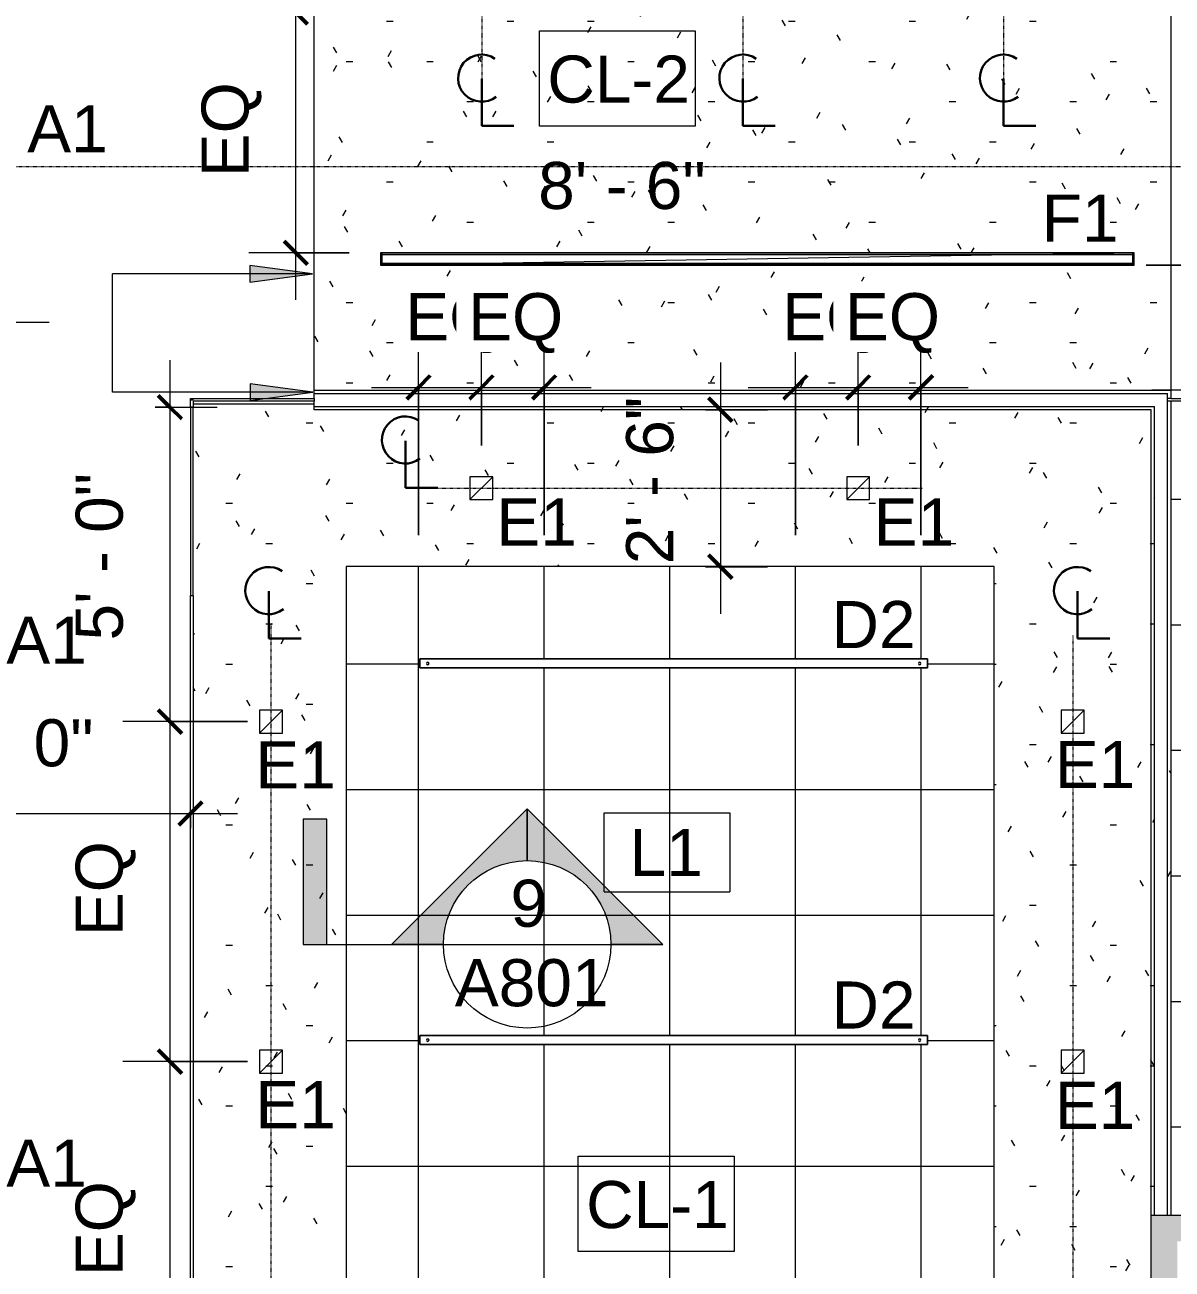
# Model space of a CAD drawing. Header units: inches. Extents: x -60 to 1865, y -31 to 1094.
# Drawn here: x 1420.8 to 1640, y 406.6 to 644.4 of the extents above; entities that cross this region are included whole.
import ezdxf

# ---------------------------------------------------------------- set-up
doc = ezdxf.new("R2010")
doc.units = ezdxf.units.IN
doc.header["$MEASUREMENT"] = 0
doc.linetypes.add('Center 1_16_', pattern=[0.15625, 0.0625, -0.03125, 0.03125, -0.03125])
for name, color, linetype, lineweight in [('A-ANNO-DIMS', 211, 'Continuous', 9), ('A-ANNO-DIMS-96', 211, 'Continuous', 9), ('A-ANNO-KEYN', 231, 'Continuous', 9), ('A-ANNO-NOTE', 131, 'Continuous', 9), ('A-CLNG', 13, 'Continuous', 13), ('A-CLNG-IDEN', 151, 'Continuous', 9), ('A-CLNG-PATT', 13, 'Continuous', 13), ('A-DETL', 90, 'Continuous', 9), ('A-DETL-GENF', 92, 'Continuous', 9), ('A-WALL', 113, 'Continuous', 13), ('A-WALL-PATT', 111, 'Continuous', 13), ('E-LITE-EQPM', 33, 'Continuous', 9), ('E-LITE-EQPM-IDEN', 33, 'Continuous', 9), ('G-ANNO-SYMB', 111, 'Continuous', 9), ('I-WALL', 2, 'Continuous', 13)]:
    doc.layers.add(name, color=color, linetype=linetype, lineweight=lineweight)
doc.styles.add('Arial', font='arial.ttf', dxfattribs={"height": 9})
doc.styles.add('Swis721 Lt BT', font='swissl.ttf', dxfattribs={"height": 9})
doc.dimstyles.new('OTJ_-_3_32__Linear__1_2__Tolerance', dxfattribs={"dimscale": 12, "dimtxt": 9.497835, "dimasz": 0.375, "dimexe": 0.75, "dimexo": 0.5, "dimgap": 0.5, "dimtad": 1, "dimdec": 1, "dimrnd": 0.5, "dimzin": 3, "dimdsep": 46, "dimlunit": 4, "dimtxsty": 'Swis721 Lt BT', "dimblk1": 'OBLIQUE', "dimblk2": 'OBLIQUE', "dimsah": 1, "dimcen": 0.09, "dimdle": 0.75, "dimazin": 0, "dimtfac": 1, "dimtdec": 4, "dimtix": 1, "dimtmove": 0, "dimatfit": 3, "dimfxl": 1, "dimtvp": 1, "dimfrac": 2, "dimtolj": 1, "dimtzin": 0, "dimarcsym": 2})
doc.dimstyles.new('OTJ_-_3_32__Linear__1_2__Tolerance_1', dxfattribs={"dimscale": 12, "dimtxt": 9.497835, "dimasz": 0.375, "dimexe": 0.75, "dimexo": 0.5, "dimgap": 0.5, "dimtad": 1, "dimdec": 1, "dimrnd": 0.5, "dimzin": 3, "dimdsep": 46, "dimlunit": 4, "dimtxsty": 'Swis721 Lt BT', "dimblk1": 'OBLIQUE', "dimblk2": 'OBLIQUE', "dimsah": 1, "dimcen": 0.09, "dimdle": 0.75, "dimazin": 0, "dimtfac": 1, "dimtdec": 4, "dimtix": 1, "dimtmove": 1, "dimatfit": 3, "dimfxl": 1, "dimtvp": 1, "dimfrac": 2, "dimtolj": 1, "dimtzin": 0, "dimarcsym": 2})
doc.dimstyles.new('OTJ_-_3_32__Linear__1_8__Tolerance', dxfattribs={"dimscale": 12, "dimtxt": 9.497835, "dimasz": 0.375, "dimexe": 0.75, "dimexo": 0.5, "dimgap": 0.5, "dimtad": 1, "dimdec": 3, "dimrnd": 0.125, "dimzin": 3, "dimdsep": 46, "dimlunit": 4, "dimtxsty": 'Swis721 Lt BT', "dimblk1": 'OBLIQUE', "dimblk2": 'OBLIQUE', "dimsah": 1, "dimcen": 0.09, "dimdle": 0.75, "dimazin": 0, "dimtfac": 1, "dimtdec": 4, "dimtix": 1, "dimtmove": 0, "dimatfit": 3, "dimfxl": 1, "dimtvp": 1, "dimtfill": 1, "dimfrac": 2, "dimtolj": 1, "dimtzin": 0, "dimarcsym": 2})
pattern_1 = [(0, (0, 0), (30.72, 7.68), [1.267, -21.773, 1.267, -21.773, -122.88]), (0, (0, 0), (30.72, 7.68), [-46.08, 1.267, -44.813, 1.267, -21.773, -53.76]), (0, (0, 0), (30.72, 7.68), [-115.2, 1.267, -14.093, 1.267, -37.133]), (120, (11.52, 3.84), (-22.011075, 22.7643), [1.267, -21.773, 1.267, -21.773, -122.88]), (120, (11.52, 3.84), (-22.011075, 22.7643), [-46.08, 1.267, -44.813, 1.267, -21.773, -53.76]), (120, (11.52, 3.84), (-22.011075, 22.7643), [-115.2, 1.267, -14.093, 1.267, -37.133]), (240, (15.36, 19.2), (-8.708925, -30.4443), [1.267, -21.773, 1.267, -21.773, -122.88]), (240, (15.36, 19.2), (-8.708925, -30.4443), [-46.08, 1.267, -44.813, 1.267, -21.773, -53.76]), (240, (15.36, 19.2), (-8.708925, -30.4443), [-115.2, 1.267, -14.093, 1.267, -37.133])]

# ---------------------------------------------------------------- blocks, each defined once
blk = doc.blocks.new('L-Pendant-Axis-Sculpt-Direct_Indirect - SCDI-F-8-4584194-REFLECTED CEILING PLAN')
at = {"layer": 'A-DETL-GENF'}
for p, q in [((-48.5, -0.875), (-48.5, 0.875)), ((-48.5, 0.875), (48.5, 0.875)), ((48.5, 0.875), (-48.5, 0.875)), ((-48.5, 0.875), (-48.5, -0.875)), ((48.5, 0.875), (48.5, -0.875)), ((48.5, -0.875), (48.5, 0.875)), ((48.5, -0.875), (-48.5, -0.875)), ((-48.5, -0.875), (48.5, -0.875))]:
    blk.add_line(p, q, dxfattribs=at)
for centre in [(-47, 0), (47, 0)]:
    blk.add_circle(centre, 0.25, dxfattribs=at)
blk = doc.blocks.new('L-Recessed Square Downlight - 4_-4552743-REFLECTED CEILING PLAN')
at = {"layer": 'E-LITE-EQPM'}
for p, q in [((-2.1875, -2.1875), (-2.1875, 2.1875)), ((-2.1875, 2.1875), (2.1875, 2.1875)), ((-2.1875, 2.1875), (2.1875, -2.1875)), ((2.1875, 2.1875), (2.1875, -2.1875)), ((2.1875, -2.1875), (-2.1875, -2.1875))]:
    blk.add_line(p, q, dxfattribs=at)
blk = doc.blocks.new('RECESSED_Cooper_NeoRay_Straight_Narrow_22DR - WALLWASHER 12_-7955038-REFLECTED CEILING PLAN')
at = {"layer": 'E-LITE-EQPM'}
for p, q in [((1.19, 72), (-1.19, -72)), ((-1.19, -72), (-1.19, 72)), ((-1.19, 72), (1.19, 72)), ((-1.19, 71.75), (-0.84, 71.75)), ((-1.19, 71.75), (-1.19, -71.75)), ((-0.84, 71.75), (0.84, 71.75)), ((-0.84, 71.75), (-0.84, -71.75)), ((-0.84, -71.75), (-0.84, 71.75)), ((0.84, -71.75), (0.84, 71.75)), ((0.84, 71.75), (1.19, 71.75)), ((0.84, 71.75), (0.84, -71.75)), ((1.19, 72), (1.19, -72)), ((1.19, 71.75), (1.19, -71.75)), ((-0.84, -71.75), (-1.19, -71.75)), ((1.19, -72), (-1.19, -72)), ((0.84, -71.75), (-0.84, -71.75)), ((1.19, -71.75), (0.84, -71.75))]:
    blk.add_line(p, q, dxfattribs=at)
blk = doc.blocks.new('Centerline - Centerline-43150-REFLECTED CEILING PLAN')
at = {"layer": 'A-ANNO-NOTE', "lineweight": 30}
for p, q in [((0, 0.0259), (0, -0.0678)), ((0, -0.0678), (0.0642, -0.0678))]:
    blk.add_line(p, q, dxfattribs=at)
blk.add_arc((0, 0.0273), 0.0469, 55.7755, 308.0372, dxfattribs=at)
blk = doc.blocks.new('DIMBLOCK16-REFLECTED CEILING PLAN')
at = {"layer": 'A-ANNO-DIMS-96', "transparency": 16777216}
for p, q in [((1448.57, 580.37), (1448.57, 511.25)), ((1445.75, 571.37), (1457.57, 571.37)), ((1448.57, 571.37), (1445.75, 571.37)), ((1463.41, 511.25), (1439.57, 511.25)), ((1448.57, 511.25), (1463.41, 511.25))]:
    blk.add_line(p, q, dxfattribs=at)
at = {"layer": 'A-ANNO-DIMS-96', "lineweight": 50, "transparency": 16777216}
for p, q in [((1448.57, 571.37), (1446.32, 573.62)), ((1448.57, 571.37), (1450.82, 569.12)), ((1448.57, 511.25), (1446.32, 513.5)), ((1448.57, 511.25), (1450.82, 509))]:
    blk.add_line(p, q, dxfattribs=at)
at = {"layer": 'A-ANNO-DIMS-96', "color": 0, "transparency": 16777216, "insert": (1430.55, 526.76), "char_height": 9, "width": 34.9159, "attachment_point": 1, "rotation": 90, "line_spacing_factor": 1.005062, "style": 'Swis721 Lt BT'}
blk.add_mtext('5\' - 0"', dxfattribs=at)
blk = doc.blocks.new('_Oblique')
at = {"color": 0, "linetype": 'ByBlock', "lineweight": -2}
blk.add_line((-0.5, -0.5), (0.5, 0.5), dxfattribs=at)
blk = doc.blocks.new('DIMBLOCK17-REFLECTED CEILING PLAN')
at = {"layer": 'A-ANNO-DIMS-96', "lineweight": 50, "transparency": 16777216}
for p, q in [((1448.57, 511.25), (1446.32, 513.5)), ((1448.57, 511.25), (1450.82, 509)), ((1448.57, 446.25), (1446.32, 448.5)), ((1448.57, 446.25), (1450.82, 444))]:
    blk.add_line(p, q, dxfattribs=at)
at = {"layer": 'A-ANNO-DIMS-96', "transparency": 16777216}
for p, q in [((1463.41, 511.25), (1439.57, 511.25)), ((1448.57, 511.25), (1448.57, 446.25)), ((1448.57, 511.25), (1463.41, 511.25)), ((1463.41, 446.25), (1439.57, 446.25)), ((1448.57, 446.25), (1463.41, 446.25))]:
    blk.add_line(p, q, dxfattribs=at)
at = {"layer": 'A-ANNO-DIMS-96', "color": 0, "transparency": 16777216, "insert": (1430.55, 470.23), "char_height": 9, "width": 20.443, "attachment_point": 1, "rotation": 90, "line_spacing_factor": 1.005062, "style": 'Swis721 Lt BT'}
blk.add_mtext('EQ', dxfattribs=at)
blk = doc.blocks.new('DIMBLOCK18-REFLECTED CEILING PLAN')
at = {"layer": 'A-ANNO-DIMS-96', "lineweight": 50, "transparency": 16777216}
for p, q in [((1448.57, 446.25), (1446.32, 448.5)), ((1448.57, 446.25), (1450.82, 444)), ((1448.57, 381.25), (1446.32, 383.5)), ((1448.57, 381.25), (1450.82, 379))]:
    blk.add_line(p, q, dxfattribs=at)
at = {"layer": 'A-ANNO-DIMS-96', "transparency": 16777216}
for p, q in [((1463.41, 446.25), (1439.57, 446.25)), ((1448.57, 446.25), (1448.57, 381.25)), ((1448.57, 446.25), (1463.41, 446.25)), ((1463.41, 381.25), (1439.57, 381.25)), ((1448.57, 381.25), (1463.41, 381.25))]:
    blk.add_line(p, q, dxfattribs=at)
at = {"layer": 'A-ANNO-DIMS-96', "color": 0, "transparency": 16777216, "insert": (1430.55, 405.23), "char_height": 9, "width": 20.443, "attachment_point": 1, "rotation": 90, "line_spacing_factor": 1.005062, "style": 'Swis721 Lt BT'}
blk.add_mtext('EQ', dxfattribs=at)
blk = doc.blocks.new('DIMBLOCK41-REFLECTED CEILING PLAN')
at = {"layer": 'A-ANNO-DIMS-96', "transparency": 16777216}
for p, q in [((1645.17, 607.5), (1645.17, 565.62)), ((1635.09, 598.5), (1654.17, 598.5)), ((1645.17, 598.5), (1635.09, 598.5)), ((1645.81, 574.62), (1636.17, 574.62)), ((1645.17, 574.62), (1645.81, 574.62))]:
    blk.add_line(p, q, dxfattribs=at)
at = {"layer": 'A-ANNO-DIMS-96', "lineweight": 50, "transparency": 16777216}
for p, q in [((1645.17, 598.5), (1642.92, 600.75)), ((1645.17, 598.5), (1647.42, 596.25)), ((1645.17, 574.62), (1642.92, 576.87)), ((1645.17, 574.62), (1647.42, 572.37))]:
    blk.add_line(p, q, dxfattribs=at)
at = {"layer": 'A-ANNO-DIMS-96', "transparency": 16777216}
blk.add_ellipse((1645.17, 600.86), major_axis=(0, 14.3), ratio=0.654269, start_param=3.141593, end_param=4.712389, dxfattribs=at)
at = {"layer": 'A-ANNO-DIMS-96', "color": 0, "transparency": 16777216, "insert": (1650.04, 600.86), "char_height": 9, "width": 34.9159, "attachment_point": 1, "rotation": 90, "line_spacing_factor": 1.005062, "style": 'Swis721 Lt BT'}
blk.add_mtext('2\' - 0"', dxfattribs=at)
blk = doc.blocks.new('Keynote Tag - Keynote Number - Boxed-135510-REFLECTED CEILING PLAN')
at = {"layer": 'A-ANNO-KEYN'}
for p, q in [((-0.125, -0.0792), (-0.125, 0.0781)), ((-0.125, 0.0781), (0.125, 0.0781)), ((0.125, 0.0781), (0.125, -0.0792)), ((-0.125, -0.0792), (0.125, -0.0792))]:
    blk.add_line(p, q, dxfattribs=at)
blk = doc.blocks.new('DIMBLOCK49-REFLECTED CEILING PLAN')
at = {"layer": 'A-ANNO-DIMS-96', "transparency": 16777216}
for p, q in [((1553.74, 579.87), (1553.74, 531.87)), ((1550.92, 570.87), (1562.74, 570.87)), ((1553.74, 570.87), (1550.92, 570.87)), ((1550.92, 540.87), (1562.74, 540.87)), ((1553.74, 540.87), (1550.92, 540.87))]:
    blk.add_line(p, q, dxfattribs=at)
at = {"layer": 'A-ANNO-DIMS-96', "lineweight": 50, "transparency": 16777216}
for p, q in [((1553.74, 570.87), (1551.49, 573.12)), ((1553.74, 570.87), (1555.99, 568.62)), ((1553.74, 540.87), (1551.49, 543.12)), ((1553.74, 540.87), (1555.99, 538.62))]:
    blk.add_line(p, q, dxfattribs=at)
at = {"layer": 'A-ANNO-DIMS-96', "color": 0, "transparency": 16777216, "insert": (1535.72, 541.33), "char_height": 9, "width": 34.9159, "attachment_point": 1, "rotation": 90, "line_spacing_factor": 1.005062, "style": 'Swis721 Lt BT'}
blk.add_mtext('2\' - 6"', dxfattribs=at)
blk = doc.blocks.new('DIMBLOCK50-REFLECTED CEILING PLAN')
at = {"layer": 'A-ANNO-DIMS-96', "lineweight": 50, "transparency": 16777216}
for p, q in [((1472.62, 646.81), (1470.37, 649.06)), ((1472.62, 646.81), (1474.87, 644.56)), ((1472.62, 600.87), (1470.37, 603.12)), ((1472.62, 600.87), (1474.87, 598.62))]:
    blk.add_line(p, q, dxfattribs=at)
at = {"layer": 'A-ANNO-DIMS-96', "transparency": 16777216}
for p, q in [((1499.95, 646.81), (1463.62, 646.81)), ((1472.62, 591.87), (1472.62, 646.81)), ((1472.62, 646.81), (1499.95, 646.81)), ((1482.81, 600.87), (1463.62, 600.87)), ((1472.62, 600.87), (1482.81, 600.87))]:
    blk.add_line(p, q, dxfattribs=at)
at = {"layer": 'A-ANNO-DIMS-96', "color": 0, "transparency": 16777216, "insert": (1454.6, 615.32), "char_height": 9, "width": 20.443, "attachment_point": 1, "rotation": 90, "line_spacing_factor": 1.005062, "style": 'Swis721 Lt BT'}
blk.add_mtext('EQ', dxfattribs=at)
blk = doc.blocks.new('Drafting View - 3_32_ x 3_8_-334918-REFLECTED CEILING PLAN')
at = {"layer": 'G-ANNO-SYMB'}
blk.add_hatch(color=256, dxfattribs=at).paths.add_polyline_path([(0, 0.2495), (0, 0), (-0.0469, 0), (-0.0469, 0.2495)], flags=0)
for p, q in [((0, 0.2495), (-0.0469, 0.2495)), ((-0.0469, 0.2495), (-0.0469, 0)), ((0, 0), (0, 0.2495)), ((-0.0469, 0), (0, 0))]:
    blk.add_line(p, q, dxfattribs=at)
blk = doc.blocks.new('Drafting View - Section Head - Filled-1367765-REFLECTED CEILING PLAN')
at = {"layer": 'G-ANNO-SYMB'}
h = blk.add_hatch(color=256, dxfattribs=at)
edge = h.paths.add_edge_path(flags=0)
edge.add_line((-0.5202, 0), (-0.25, 0.2702))
edge.add_line((-0.25, 0.2702), (-0.25, 0.1667))
edge.add_arc((-0.25, 0), 0.1667, 90, 180)
edge.add_line((-0.4167, 0), (-0.5202, 0))
h = blk.add_hatch(color=256, dxfattribs=at)
edge = h.paths.add_edge_path(flags=0)
edge.add_line((0.0202, 0), (-0.0833, 0))
edge.add_arc((-0.25, 0), 0.1667, 0, 90)
edge.add_line((-0.25, 0.1667), (-0.25, 0.2702))
edge.add_line((-0.25, 0.2702), (0.0202, 0))
for p, q in [((-0.25, 0.2702), (-0.5202, 0)), ((-0.25, 0.2702), (-0.5202, 0)), ((-0.25, 0.2702), (0.0202, 0)), ((-0.25, 0.1667), (-0.25, 0.2702)), ((0.0202, 0), (-0.25, 0.2702)), ((-0.25, 0.2702), (-0.25, 0.1667)), ((-0.5202, 0), (-0.4167, 0)), ((-0.0833, 0), (0.0202, 0)), ((-0.5202, 0), (-0.4167, 0)), ((-0.4167, 0), (-0.5202, 0)), ((0.0202, 0), (-0.0833, 0)), ((-0.0833, 0), (0.0202, 0))]:
    blk.add_line(p, q, dxfattribs=at)
for start, end in [(0, 180), (360, 180), (90, 180), (0, 90), (180, 360)]:
    blk.add_arc((-0.25, 0), 0.1667, start, end, dxfattribs=at)
blk = doc.blocks.new('DIMBLOCK56-REFLECTED CEILING PLAN')
at = {"layer": 'A-ANNO-DIMS-96', "transparency": 16777216}
for p, q in [((1496.06, 546.87), (1496.06, 584.14)), ((1508.06, 564.06), (1508.06, 584.14)), ((1487.06, 575.14), (1508.06, 575.14)), ((1496.06, 575.14), (1496.06, 546.87)), ((1508.06, 575.14), (1508.06, 564.06))]:
    blk.add_line(p, q, dxfattribs=at)
at = {"layer": 'A-ANNO-DIMS-96', "lineweight": 50, "transparency": 16777216}
for p, q in [((1496.06, 575.14), (1498.31, 577.39)), ((1508.06, 575.14), (1510.31, 577.39)), ((1496.06, 575.14), (1493.81, 572.89)), ((1508.06, 575.14), (1505.81, 572.89))]:
    blk.add_line(p, q, dxfattribs=at)
at = {"layer": 'A-ANNO-DIMS-96', "color": 0, "transparency": 16777216, "insert": (1493.54, 593.16), "char_height": 9, "width": 20.443, "attachment_point": 1, "line_spacing_factor": 1.005062, "style": 'Swis721 Lt BT', "bg_fill": 3, "box_fill_scale": 1.25, "bg_fill_color": 256, "bg_fill_true_color": 13158600, "bg_fill_transparency": 0}
blk.add_mtext('EQ', dxfattribs=at)
blk = doc.blocks.new('DIMBLOCK57-REFLECTED CEILING PLAN')
at = {"layer": 'A-ANNO-DIMS-96', "transparency": 16777216}
for p, q in [((1508.06, 564.06), (1508.06, 584.14)), ((1520.06, 546.87), (1520.06, 584.14)), ((1508.06, 575.14), (1529.06, 575.14)), ((1508.06, 575.14), (1508.06, 564.06)), ((1520.06, 575.14), (1520.06, 546.87))]:
    blk.add_line(p, q, dxfattribs=at)
at = {"layer": 'A-ANNO-DIMS-96', "lineweight": 50, "transparency": 16777216}
for p, q in [((1508.06, 575.14), (1510.31, 577.39)), ((1520.06, 575.14), (1522.31, 577.39)), ((1508.06, 575.14), (1505.81, 572.89)), ((1520.06, 575.14), (1517.81, 572.89))]:
    blk.add_line(p, q, dxfattribs=at)
at = {"layer": 'A-ANNO-DIMS-96', "color": 0, "transparency": 16777216, "insert": (1505.54, 593.16), "char_height": 9, "width": 20.443, "attachment_point": 1, "line_spacing_factor": 1.005062, "style": 'Swis721 Lt BT', "bg_fill": 3, "box_fill_scale": 1.25, "bg_fill_color": 256, "bg_fill_true_color": 13158600, "bg_fill_transparency": 0}
blk.add_mtext('EQ', dxfattribs=at)
blk = doc.blocks.new('DIMBLOCK58-REFLECTED CEILING PLAN')
at = {"layer": 'A-ANNO-DIMS-96', "transparency": 16777216}
for p, q in [((1568.06, 546.87), (1568.06, 584.14)), ((1580.06, 564.06), (1580.06, 584.14)), ((1559.06, 575.14), (1580.06, 575.14)), ((1568.06, 575.14), (1568.06, 546.87)), ((1580.06, 575.14), (1580.06, 564.06))]:
    blk.add_line(p, q, dxfattribs=at)
at = {"layer": 'A-ANNO-DIMS-96', "lineweight": 50, "transparency": 16777216}
for p, q in [((1568.06, 575.14), (1570.31, 577.39)), ((1580.06, 575.14), (1582.31, 577.39)), ((1568.06, 575.14), (1565.81, 572.89)), ((1580.06, 575.14), (1577.81, 572.89))]:
    blk.add_line(p, q, dxfattribs=at)
at = {"layer": 'A-ANNO-DIMS-96', "color": 0, "transparency": 16777216, "insert": (1565.54, 593.16), "char_height": 9, "width": 20.443, "attachment_point": 1, "line_spacing_factor": 1.005062, "style": 'Swis721 Lt BT', "bg_fill": 3, "box_fill_scale": 1.25, "bg_fill_color": 256, "bg_fill_true_color": 13158600, "bg_fill_transparency": 0}
blk.add_mtext('EQ', dxfattribs=at)
blk = doc.blocks.new('DIMBLOCK59-REFLECTED CEILING PLAN')
at = {"layer": 'A-ANNO-DIMS-96', "transparency": 16777216}
for p, q in [((1580.06, 564.06), (1580.06, 584.14)), ((1592.06, 546.87), (1592.06, 584.14)), ((1580.06, 575.14), (1601.06, 575.14)), ((1580.06, 575.14), (1580.06, 564.06)), ((1592.06, 575.14), (1592.06, 546.87))]:
    blk.add_line(p, q, dxfattribs=at)
at = {"layer": 'A-ANNO-DIMS-96', "lineweight": 50, "transparency": 16777216}
for p, q in [((1580.06, 575.14), (1582.31, 577.39)), ((1592.06, 575.14), (1594.31, 577.39)), ((1580.06, 575.14), (1577.81, 572.89)), ((1592.06, 575.14), (1589.81, 572.89))]:
    blk.add_line(p, q, dxfattribs=at)
at = {"layer": 'A-ANNO-DIMS-96', "color": 0, "transparency": 16777216, "insert": (1577.54, 593.16), "char_height": 9, "width": 20.443, "attachment_point": 1, "line_spacing_factor": 1.005062, "style": 'Swis721 Lt BT', "bg_fill": 3, "box_fill_scale": 1.25, "bg_fill_color": 256, "bg_fill_true_color": 13158600, "bg_fill_transparency": 0}
blk.add_mtext('EQ', dxfattribs=at)
blk = doc.blocks.new('DIMBLOCK85-REFLECTED CEILING PLAN')
at = {"layer": 'A-ANNO-DIMS-96', "transparency": 16777216}
for p, q in [((1296.11, 607.34), (1296.11, 578.59)), ((1296.11, 587.59), (1296.11, 607.34)), ((1416.5, 607.34), (1416.5, 578.59)), ((1416.5, 587.59), (1416.5, 607.34)), ((1296.11, 587.59), (1425.5, 587.59))]:
    blk.add_line(p, q, dxfattribs=at)
at = {"layer": 'A-ANNO-DIMS-96', "lineweight": 50, "transparency": 16777216}
for p, q in [((1296.11, 587.59), (1293.86, 585.34)), ((1296.11, 587.59), (1298.36, 589.84)), ((1416.5, 587.59), (1414.25, 585.34)), ((1416.5, 587.59), (1418.75, 589.84))]:
    blk.add_line(p, q, dxfattribs=at)
at = {"layer": 'A-ANNO-DIMS-96', "color": 0, "transparency": 16777216, "insert": (1347.79, 605.6), "char_height": 9, "width": 20.443, "attachment_point": 1, "line_spacing_factor": 1.005062, "style": 'Swis721 Lt BT', "bg_fill": 3, "box_fill_scale": 1.25, "bg_fill_color": 256, "bg_fill_true_color": 13158600, "bg_fill_transparency": 0}
blk.add_mtext('EQ', dxfattribs=at)
blk = doc.blocks.new('DIMBLOCK102-REFLECTED CEILING PLAN')
at = {"layer": 'A-ANNO-DIMS-96', "transparency": 16777216}
for p, q in [((1380.5, 490.87), (1380.5, 502.69)), ((1452.5, 490.87), (1452.5, 502.69)), ((1371.5, 493.69), (1461.5, 493.69)), ((1380.5, 493.69), (1380.5, 490.87)), ((1452.5, 493.69), (1452.5, 490.87))]:
    blk.add_line(p, q, dxfattribs=at)
at = {"layer": 'A-ANNO-DIMS-96', "lineweight": 50, "transparency": 16777216}
for p, q in [((1380.5, 493.69), (1382.75, 495.94)), ((1452.5, 493.69), (1454.75, 495.94)), ((1380.5, 493.69), (1378.25, 491.44)), ((1452.5, 493.69), (1450.25, 491.44))]:
    blk.add_line(p, q, dxfattribs=at)
at = {"layer": 'A-ANNO-DIMS-96', "color": 0, "transparency": 16777216, "insert": (1401.95, 511.7), "char_height": 9, "width": 34.9159, "attachment_point": 1, "line_spacing_factor": 1.005062, "style": 'Swis721 Lt BT'}
blk.add_mtext('6\' - 0"', dxfattribs=at)

msp = doc.modelspace()

# ---------------------------------------------------------------- hatches: boundary and pattern name
at = {"layer": 'A-ANNO-NOTE'}
for points in [[(1475.8099, 596.8425), (1463.8099, 598.4224), (1463.8099, 595.2627)], [(1475.8635, 574.235), (1463.8635, 575.8148), (1463.8635, 572.6552)]]:
    msp.add_hatch(color=256, dxfattribs=at).paths.add_polyline_path(points, flags=0)
at = {"layer": 'A-CLNG-PATT'}
h = msp.add_hatch(dxfattribs=at)
h.set_pattern_fill('FP_1', color=256, style=0, pattern_type=2)
h.set_pattern_definition(pattern_1)
h.paths.add_polyline_path([(1476.1331, 574.625), (1639.8125, 574.6397), (1639.8125, 749.1759), (1476.1331, 749.1759), (1476.1331, 598.5)], flags=0)
h.paths.add_polyline_path([(1488.8125, 598.5), (1488.8125, 600.875), (1632.8125, 600.875), (1632.8125, 598.5), (1513.5783, 598.5)], flags=0)
h = msp.add_hatch(dxfattribs=at)
h.set_pattern_fill('FP_1', color=256, style=0, pattern_type=2)
h.set_pattern_definition(pattern_1)
h.paths.add_polyline_path([(1476.1331, 574.625), (1639.8125, 574.6397), (1639.8125, 749.1759), (1476.1331, 749.1759), (1476.1331, 598.5)], flags=0)
h.paths.add_polyline_path([(1488.8125, 598.5), (1488.8125, 600.875), (1632.8125, 600.875), (1632.8125, 598.5), (1513.5783, 598.5)], flags=0)
h = msp.add_hatch(dxfattribs=at)
h.set_pattern_fill('FP_1', color=256, style=0, pattern_type=2)
h.set_pattern_definition(pattern_1)
h.paths.add_polyline_path([(1513.5783, 256.25), (1523.8125, 256.25), (1523.8125, 257.875), (1636.0625, 257.875), (1636.0625, 570.875), (1476.1331, 570.875), (1476.1331, 572), (1453, 571.994), (1453, 319.75), (1460.3125, 319.75), (1460.3125, 291.25), (1453, 291.25), (1453, 256.25), (1482.25, 256.25)], flags=0)
h.paths.add_polyline_path([(1606.0625, 287.875), (1482.25, 287.875), (1482.25, 540.875), (1606.0625, 540.875), (1606.0625, 405.6191)], flags=0)
h = msp.add_hatch(dxfattribs=at)
h.set_pattern_fill('FP_1', color=256, style=0, pattern_type=2)
h.set_pattern_definition(pattern_1)
h.paths.add_polyline_path([(1513.5783, 256.25), (1523.8125, 256.25), (1523.8125, 257.875), (1636.0625, 257.875), (1636.0625, 570.875), (1476.1331, 570.875), (1476.1331, 572), (1453, 571.994), (1453, 319.75), (1460.3125, 319.75), (1460.3125, 291.25), (1453, 291.25), (1453, 256.25), (1482.25, 256.25)], flags=0)
h.paths.add_polyline_path([(1606.0625, 287.875), (1482.25, 287.875), (1482.25, 540.875), (1606.0625, 540.875), (1606.0625, 405.6191)], flags=0)
h = msp.add_hatch(dxfattribs=at)
h.set_pattern_fill('FP_3', color=256, style=0, pattern_type=2)
h.set_pattern_definition([(270, (1718.625, 481.75), (-24, -1e-15), []), (180, (1718.625, 481.75), (3e-15, 24), [])])
h.paths.add_polyline_path([(1641.0625, 416.9259), (1797, 416.9259), (1796.9689, 572.5), (1639.8125, 572.5), (1639.8125, 416.9259)], flags=0)
h.paths.add_polyline_path([(1767.125, 456.875), (1670.125, 456.875), (1670.125, 458.625), (1767.125, 458.625)], flags=0)
h.paths.add_polyline_path([(1767.125, 528.875), (1670.125, 528.875), (1670.125, 530.625), (1767.125, 530.625)], flags=0)
h = msp.add_hatch(dxfattribs=at)
h.set_pattern_fill('FP_12', color=256, style=0, pattern_type=2)
h.set_pattern_definition([(270, (1544.062, 402.25), (-24, -1e-15), []), (180, (1544.062, 402.25), (3e-15, 24), [])])
h.paths.add_polyline_path([(1482.25, 287.875), (1606.0625, 287.875), (1606.0625, 540.875), (1482.25, 540.875), (1482.25, 336.802)], flags=0)
h.paths.add_polyline_path([(1513.5783, 305.5), (1495.5625, 305.5), (1495.5625, 307.25), (1592.5625, 307.25), (1592.5625, 305.5)], flags=0)
h.paths.add_polyline_path([(1593.3125, 376.625), (1496.3125, 376.625), (1496.3125, 378.375), (1593.3125, 378.375)], flags=0)
h.paths.add_polyline_path([(1593.3125, 449.5), (1496.3125, 449.5), (1496.3125, 451.25), (1593.3125, 451.25)], flags=0)
h.paths.add_polyline_path([(1593.3125, 521.5), (1496.3125, 521.5), (1496.3125, 523.25), (1593.3125, 523.25)], flags=0)
at = {"layer": 'A-WALL-PATT', "lineweight": 9}
h = msp.add_hatch(dxfattribs=at)
h.set_pattern_fill('FP_1', color=256, style=0, pattern_type=2)
h.set_pattern_definition(pattern_1)
h.paths.add_polyline_path([(1639.8125, 416.9259), (1639.8125, 572.5), (1639.1875, 572.5), (1639.1875, 416.9259)], flags=0)
h.paths.add_polyline_path([(1639.1875, 573), (1639.8125, 573), (1639.8125, 574.625), (1639.1875, 574.625), (1639.1875, 574)], flags=0)
h = msp.add_hatch(dxfattribs=at)
h.set_pattern_fill('FP_1', color=256, style=0, pattern_type=2)
h.set_pattern_definition(pattern_1)
h.paths.add_polyline_path([(1488.8125, 570.875), (1636.0625, 570.875), (1636.0625, 571.5), (1476.1331, 571.5), (1476.1331, 570.875), (1487.875, 570.875)], flags=0)
h = msp.add_hatch(dxfattribs=at)
h.set_pattern_fill('FP_1', color=256, style=0, pattern_type=2)
h.set_pattern_definition(pattern_1)
h.paths.add_polyline_path([(1636.6875, 416.9259), (1636.6875, 571.5), (1636.0625, 571.5), (1636.0625, 416.9259)], flags=0)
for points in [[(1787.079, 411.9259), (1797, 411.9259), (1797, 416.9259), (1636.0625, 416.9259), (1636.0625, 411.9259), (1641.0625, 411.9259)], [(1636.0625, 27.5), (1641.0625, 27.5), (1641.0625, 411.9259), (1636.0625, 411.9259), (1636.0625, 44.125)]]:
    msp.add_hatch(color=7, dxfattribs=at).paths.add_polyline_path(points, flags=0)

# ---------------------------------------------------------------- linework, layer by layer
at = {"layer": 'A-ANNO-NOTE'}
for p, q in [((1475.8099, 596.8425), (1463.8099, 598.4224)), ((1463.8099, 598.4224), (1463.8099, 595.2627)), ((1475.8099, 596.8425), (1437.5947, 596.8425)), ((1437.5947, 574.235), (1437.5947, 596.8425)), ((1463.8099, 595.2627), (1475.8099, 596.8425)), ((1475.8635, 574.235), (1463.8635, 575.8148)), ((1463.8635, 575.8148), (1463.8635, 572.6552)), ((1475.8635, 574.235), (1437.5947, 574.235)), ((1463.8635, 572.6552), (1475.8635, 574.235))]:
    msp.add_line(p, q, dxfattribs=at)
at = {"layer": 'A-CLNG'}
for p, q in [((1476.1331, 574.625), (1476.1331, 749.1759)), ((1639.8125, 749.1759), (1639.8125, 574.625)), ((1632.8125, 600.875), (1488.8125, 600.875)), ((1488.8125, 600.875), (1488.8125, 598.5)), ((1632.8125, 598.5), (1632.8125, 600.875)), ((1488.8125, 598.5), (1632.8125, 598.5)), ((1452.5, 572.75), (1452.5, 573)), ((1452.5, 573), (1453, 573)), ((1453, 572), (1476.1331, 572)), ((1606.0625, 540.875), (1482.25, 540.875)), ((1482.25, 540.875), (1482.25, 287.875)), ((1606.0625, 287.875), (1606.0625, 540.875))]:
    msp.add_line(p, q, dxfattribs=at)
at = {"layer": 'A-CLNG-IDEN', "flags": 128}
for points in [[(1519.1575, 643.3278), (1548.9165, 643.3278), (1548.9165, 625.0963), (1519.1575, 625.0963)], [(1526.5782, 428.1718), (1556.3373, 428.1718), (1556.3373, 409.9403), (1526.5782, 409.9403)]]:
    msp.add_lwpolyline(points, close=True, dxfattribs=at)
at = {"layer": 'A-DETL', "linetype": 'Center 1_16_', "lineweight": 13}
for p, q in [((1508.1331, 710.0625), (1508.1331, 630.0625)), ((1558.0312, 710.0625), (1558.0312, 630.0625)), ((1607.8125, 709.0625), (1607.8125, 629.0625)), ((824.625, 617.3379), (1682, 617.3379)), ((1499.375, 555.875), (1592.375, 555.875)), ((1467.875, 314.0625), (1467.875, 530.0625)), ((1621.0625, 527.6875), (1621.0625, 298.6875))]:
    msp.add_line(p, q, dxfattribs=at)
at = {"layer": 'A-WALL'}
for p, q in [((1476.1331, 574), (1639.1875, 574)), ((1639.1875, 416.9259), (1639.1875, 574)), ((1476.1331, 573), (1476.1331, 572.5)), ((1476.1331, 571.5), (1636.6875, 571.5)), ((1636.6875, 416.9259), (1636.6875, 571.5)), ((1639.8125, 573), (1639.1875, 573)), ((1639.8125, 572.5), (1639.1875, 572.5))]:
    msp.add_line(p, q, dxfattribs=at)
at = {"layer": 'G-ANNO-SYMB'}
for p, q in [((1478.5082, 468.6667), (1492.8236, 468.6667)), ((1500.8236, 468.6667), (1532.8236, 468.6667))]:
    msp.add_line(p, q, dxfattribs=at)
at = {"layer": 'I-WALL'}
for p, q in [((1476.1331, 573), (1476.1331, 574.625)), ((1476.1331, 574.625), (1639.8125, 574.625)), ((1639.8125, 574.625), (1639.8125, 573)), ((1452.5, 571.375), (1452.5, 572.75)), ((1452.5, 572.75), (1453, 572.75)), ((1453, 571.375), (1452.5, 571.375)), ((1453, 572.75), (1453, 573)), ((1453, 573), (1476.1331, 573)), ((1453, 572.5), (1453, 571.375)), ((1476.1331, 572.5), (1453, 572.5)), ((1476.1331, 570.875), (1476.1331, 572.5)), ((1636.0625, 570.875), (1476.1331, 570.875)), ((1636.0625, 416.9259), (1636.0625, 570.875)), ((1639.8125, 573), (1759.625, 573)), ((1639.8125, 572.5), (1639.8125, 416.9259)), ((1759.625, 572.5), (1639.8125, 572.5)), ((1452.5, 319.75), (1452.5, 535.375)), ((1452.5, 535.375), (1453, 535.375)), ((1453, 535.375), (1453, 319.75))]:
    msp.add_line(p, q, dxfattribs=at)
at = {"layer": 'I-WALL', "lineweight": 9}
for p, q in [((1452.5, 571.375), (1452.5, 535.375)), ((1453, 535.375), (1453, 571.375))]:
    msp.add_line(p, q, dxfattribs=at)
at = {"layer": 'I-WALL', "color": 8, "lineweight": 20}
for p, q in [((1636.0625, 416.9259), (1797, 416.9259)), ((1636.0625, 257.875), (1636.0625, 416.9259))]:
    msp.add_line(p, q, dxfattribs=at)

# ---------------------------------------------------------------- block references
at = {"layer": 'A-ANNO-KEYN', "xscale": 95.99999999999994, "yscale": 95.99999999999994, "zscale": 95.99999999999994}
msp.add_blockref('Keynote Tag - Keynote Number - Boxed-135510-REFLECTED CEILING PLAN', (1543.5338, 486.2923), dxfattribs=at)
at = {"layer": 'A-ANNO-NOTE', "xscale": 96, "yscale": 96, "zscale": 96}
for p in [(1508.1234, 631.6358), (1558.0522, 631.6358), (1607.8335, 631.6358), (1493.5588, 562.4707), (1467.4545, 533.6739), (1621.9644, 533.6739)]:
    msp.add_blockref('Centerline - Centerline-43150-REFLECTED CEILING PLAN', p, dxfattribs=at)
at = {"layer": 'E-LITE-EQPM', "extrusion": (0, 0, -1)}
for name, p, rotation in [('RECESSED_Cooper_NeoRay_Straight_Narrow_22DR - WALLWASHER 12_-7955038-REFLECTED CEILING PLAN', (-1560.8125, 599.6875), 89.99999999999974), ('L-Recessed Square Downlight - 4_-4552743-REFLECTED CEILING PLAN', (-1508.0625, 555.875), 180), ('L-Recessed Square Downlight - 4_-4552743-REFLECTED CEILING PLAN', (-1580.0625, 555.875), 180), ('L-Pendant-Axis-Sculpt-Direct_Indirect - SCDI-F-8-4584194-REFLECTED CEILING PLAN', (-1544.8125, 522.375), 180), ('L-Recessed Square Downlight - 4_-4552743-REFLECTED CEILING PLAN', (-1467.875, 511.25), 180), ('L-Recessed Square Downlight - 4_-4552743-REFLECTED CEILING PLAN', (-1621.0625, 511.25), 180), ('L-Pendant-Axis-Sculpt-Direct_Indirect - SCDI-F-8-4584194-REFLECTED CEILING PLAN', (-1544.8125, 450.375), 180), ('L-Recessed Square Downlight - 4_-4552743-REFLECTED CEILING PLAN', (-1467.875, 446.25), 180), ('L-Recessed Square Downlight - 4_-4552743-REFLECTED CEILING PLAN', (-1621.0625, 446.25), 180)]:
    msp.add_blockref(name, p, dxfattribs=dict(at, rotation=rotation))
at = {"layer": 'G-ANNO-SYMB', "xscale": 95.99999999999994, "yscale": 95.99999999999994, "zscale": 95.99999999999994}
msp.add_blockref('Drafting View - 3_32_ x 3_8_-334918-REFLECTED CEILING PLAN', (1478.5082, 468.6667), dxfattribs=at)
at = {"layer": 'G-ANNO-SYMB', "extrusion": (0, 0, -1), "xscale": 95.99999999999994, "yscale": 95.99999999999994, "zscale": 95.99999999999994}
msp.add_blockref('Drafting View - Section Head - Filled-1367765-REFLECTED CEILING PLAN', (-1492.8236, 468.6667), dxfattribs=at)

# ---------------------------------------------------------------- texts
at = {"layer": 'A-ANNO-KEYN', "insert": (1536.3819, 490.7442), "char_height": 9, "width": 16.968, "attachment_point": 1, "style": 'Arial'}
msp.add_mtext('L1', dxfattribs=at)
at = {"layer": 'A-CLNG-IDEN', "char_height": 9, "attachment_point": 1, "style": 'Swis721 Lt BT'}
for s, insert, width in [('CL-2', (1520.6575, 638.5778), 32.118), ('8\' - 6"', (1518.9189, 618.2486), 36.36), ('CL-1', (1528.0782, 423.4218), 32.118)]:
    msp.add_mtext(s, dxfattribs=dict(at, insert=insert, width=width))
at = {"layer": 'E-LITE-EQPM-IDEN', "char_height": 9, "attachment_point": 1, "style": 'Arial'}
for s, insert, width in [('A1', (1421.2954, 629.0898), 18.786), ('F1', (1615.1302, 612.0021), 17.877), ('E1', (1510.9217, 553.9122), 18.786), ('E1', (1583.0273, 553.9122), 18.786), ('D2', (1574.956, 534.304), 19.695), ('A1', (1417.2954, 531.3226), 18.786), ('E1', (1464.8893, 507.4724), 18.786), ('E1', (1617.6508, 507.5557), 18.786), ('D2', (1574.956, 461.5683), 19.695), ('E1', (1464.8893, 442.5239), 18.786), ('E1', (1617.6508, 442.3943), 18.786), ('A1', (1417.2954, 431.3416), 18.786)]:
    msp.add_mtext(s, dxfattribs=dict(at, insert=insert, width=width))
at = {"layer": 'G-ANNO-SYMB', "char_height": 9, "attachment_point": 1, "style": 'Swis721 Lt BT'}
for s, insert, width in [('9', (1513.6349, 481.0236), 8.181), ('A801', (1502.9955, 465.8386), 33.936)]:
    msp.add_mtext(s, dxfattribs=dict(at, insert=insert, width=width))

# ---------------------------------------------------------------- dimensions: what is measured, and where the dimension line sits
at = {"layer": 'A-ANNO-DIMS'}
for base, p1, p2, override, picture, middle in [((1472.6164, 646.8086), (1488.8125, 600.875), (1505.9456, 646.8086), {"dimpost": '<>', "dimfxl": 49.024937}, 'DIMBLOCK50-REFLECTED CEILING PLAN', (1461.6673, 623.8418)), ((1448.5652, 446.25), (1469.4053, 511.25), (1469.4053, 446.25), {"dimpost": '<>', "dimfxl": 65}, 'DIMBLOCK17-REFLECTED CEILING PLAN', (1437.6161, 478.75)), ((1448.5652, 381.25), (1469.4053, 446.25), (1469.4053, 381.25), {"dimpost": '<>', "dimfxl": 65}, 'DIMBLOCK18-REFLECTED CEILING PLAN', (1437.6161, 413.75))]:
    dim = msp.add_linear_dim(base=base, p1=p1, p2=p2, angle=90, text='EQ', dimstyle='OTJ_-_3_32__Linear__1_2__Tolerance', override=override, dxfattribs=at)
    dim.commit()
    dim.dimension.update_dxf_attribs({"geometry": picture, "text_midpoint": middle})
dim = msp.add_linear_dim(base=(1645.1651, 574.625), p1=(1629.0947, 598.5), p2=(1639.8125, 574.625), angle=90, dimstyle='OTJ_-_3_32__Linear__1_2__Tolerance_1', override={"dimpost": '<>', "dimfxl": 26.170355}, dxfattribs=at)
dim.commit()
dim.dimension.update_dxf_attribs({"geometry": 'DIMBLOCK41-REFLECTED CEILING PLAN', "text_midpoint": (1656.0435, 618.3197), "dimtype": 128, "text_rotation": 90})
dim = msp.add_linear_dim(base=(1416.5, 587.5864), p1=(1296.1094, 613.3379), p2=(1416.5, 613.3379), text='EQ', dimstyle='OTJ_-_3_32__Linear__1_8__Tolerance', override={"dimpost": '<>', "dimfxl": 120.390625}, dxfattribs=at)
dim.commit()
dim.dimension.update_dxf_attribs({"geometry": 'DIMBLOCK85-REFLECTED CEILING PLAN', "text_midpoint": (1356.3047, 598.5355)})
for base, p1, p2, override, picture, middle in [((1448.5652, 511.25), (1451.7471, 571.375), (1469.4053, 511.25), {"dimpost": '<>', "dimfxl": 62.664402}, 'DIMBLOCK16-REFLECTED CEILING PLAN', (1437.9399, 541.3125)), ((1553.7393, 540.875), (1556.9213, 570.875), (1556.9213, 540.875), {"dimpost": '<>', "dimfxl": 30}, 'DIMBLOCK49-REFLECTED CEILING PLAN', (1543.114, 555.875))]:
    dim = msp.add_linear_dim(base=base, p1=p1, p2=p2, angle=90, dimstyle='OTJ_-_3_32__Linear__1_2__Tolerance', override=override, dxfattribs=at)
    dim.commit()
    dim.dimension.update_dxf_attribs({"geometry": picture, "text_midpoint": middle})
dim = msp.add_linear_dim(base=(1452.5, 493.6875), p1=(1380.5, 496.8695), p2=(1452.5, 496.8695), dimstyle='OTJ_-_3_32__Linear__1_2__Tolerance', override={"dimpost": '<>', "dimfxl": 72}, dxfattribs=at)
dim.commit()
dim.dimension.update_dxf_attribs({"geometry": 'DIMBLOCK102-REFLECTED CEILING PLAN', "text_midpoint": (1416.5, 504.3128)})

# ---------------------------------------------------------------- next in the draw order: dimensions: what is measured, and where the dimension line sits
for base, p1, p2, picture, middle in [((1508.0625, 575.1402), (1496.0625, 540.875), (1508.0625, 558.0625), 'DIMBLOCK56-REFLECTED CEILING PLAN', (1502.0625, 586.0893)), ((1580.0625, 575.1402), (1568.0625, 540.875), (1580.0625, 558.0625), 'DIMBLOCK58-REFLECTED CEILING PLAN', (1574.0625, 586.0893))]:
    dim = msp.add_linear_dim(base=base, p1=p1, p2=p2, text='EQ', dimstyle='OTJ_-_3_32__Linear__1_8__Tolerance', override={"dimpost": '<>', "dimfxl": 20.962112}, dxfattribs=at)
    dim.commit()
    dim.dimension.update_dxf_attribs({"geometry": picture, "text_midpoint": middle})

# ---------------------------------------------------------------- next in the draw order: dimensions: what is measured, and where the dimension line sits
for base, p1, p2, picture, middle in [((1520.0625, 575.1402), (1508.0625, 558.0625), (1520.0625, 540.875), 'DIMBLOCK57-REFLECTED CEILING PLAN', (1514.0625, 586.0893)), ((1592.0625, 575.1402), (1580.0625, 558.0625), (1592.0625, 540.875), 'DIMBLOCK59-REFLECTED CEILING PLAN', (1586.0625, 586.0893))]:
    dim = msp.add_linear_dim(base=base, p1=p1, p2=p2, text='EQ', dimstyle='OTJ_-_3_32__Linear__1_8__Tolerance', override={"dimpost": '<>', "dimfxl": 20.962112}, dxfattribs=at)
    dim.commit()
    dim.dimension.update_dxf_attribs({"geometry": picture, "text_midpoint": middle})

doc.saveas('drawing.dxf')
